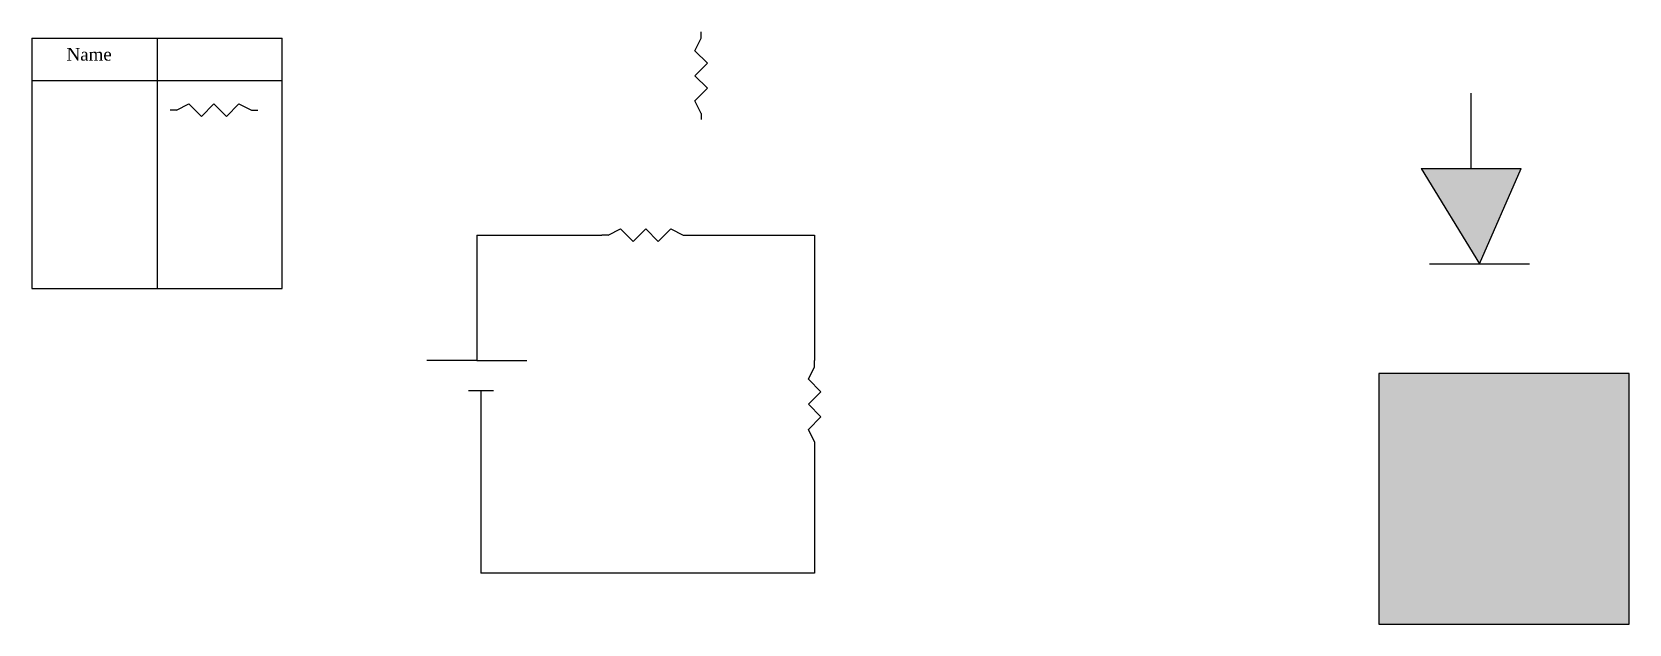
# Model space of a CAD drawing. Header units: inches. Extents: x 34.4 to 98.2, y 13 to 36.6.
import ezdxf

# ---------------------------------------------------------------- set-up
doc = ezdxf.new("R2010")
doc.units = ezdxf.units.IN
doc.header["$MEASUREMENT"] = 0
doc.styles.get("Standard").update_dxf_attribs({"font": 'times.ttf', "height": 2})

# ---------------------------------------------------------------- blocks, each defined once
blk = doc.blocks.new('Resistor')
for p, q in [((50.53, 34.03), (51.53, 34.53)), ((51.53, 34.53), (52.53, 33.53)), ((52.53, 33.53), (53.53, 34.53)), ((53.53, 34.53), (54.53, 33.53)), ((54.53, 33.53), (55.53, 34.53)), ((55.53, 34.53), (56.53, 34.03)), ((50.53, 34.03), (50.03, 34.03)), ((56.53, 34.03), (57.03, 34.03))]:
    blk.add_line(p, q)
blk = doc.blocks.new('k')
for p, q in [((98.228, 22.974), (88.228, 22.974)), ((88.228, 22.974), (88.228, 12.974)), ((98.228, 12.974), (98.228, 22.974)), ((88.228, 12.974), (98.228, 12.974))]:
    blk.add_line(p, q)

msp = doc.modelspace()

# ---------------------------------------------------------------- hatches: boundary and pattern name
for points in [[(93.919, 31.169), (89.919, 31.169), (92.254, 27.363)], [(98.228, 22.974), (88.228, 22.974), (88.228, 12.974), (98.228, 12.974)]]:
    msp.add_hatch(color=256).paths.add_polyline_path(points)

# ---------------------------------------------------------------- linework, layer by layer
for p, q in [((34.412, 36.377), (44.412, 36.377)), ((34.412, 36.377), (34.412, 26.377)), ((39.412, 36.377), (39.412, 26.377)), ((44.412, 26.377), (44.412, 36.377)), ((34.412, 34.677), (44.412, 34.677)), ((91.919, 31.169), (91.919, 34.169)), ((89.919, 31.169), (93.919, 31.169)), ((89.919, 31.169), (92.254, 27.363)), ((92.254, 27.363), (93.919, 31.169)), ((52.186, 28.5), (57.186, 28.5)), ((52.186, 28.5), (52.186, 23.5)), ((60.686, 28.5), (65.686, 28.5)), ((65.686, 28.5), (65.686, 23.5)), ((90.254, 27.363), (94.254, 27.363)), ((34.412, 26.377), (44.412, 26.377)), ((52.186, 23.5), (50.186, 23.5)), ((52.186, 23.5), (54.186, 23.5)), ((51.85, 22.299), (52.85, 22.299)), ((52.35, 22.299), (52.35, 15)), ((65.686, 20), (65.686, 15)), ((65.686, 15), (52.35, 15))]:
    msp.add_line(p, q)

# ---------------------------------------------------------------- block references
at = {"xscale": 0.5, "yscale": 0.5, "zscale": 0.5, "rotation": 90}
for p in [(78.168, 8.103), (82.7, -5.016)]:
    msp.add_blockref('Resistor', p, dxfattribs=at)
at = {"xscale": 0.5, "yscale": 0.5, "zscale": 0.5}
for p in [(14.92, 16.48), (32.17, 11.486)]:
    msp.add_blockref('Resistor', p, dxfattribs=at)
msp.add_blockref('k', (0, 0))

# ---------------------------------------------------------------- texts
at = {"insert": (35.797, 35.973), "char_height": 0.5, "width": 2.25534, "attachment_point": 1}
msp.add_mtext('Name', dxfattribs=at)

doc.saveas('drawing.dxf')
